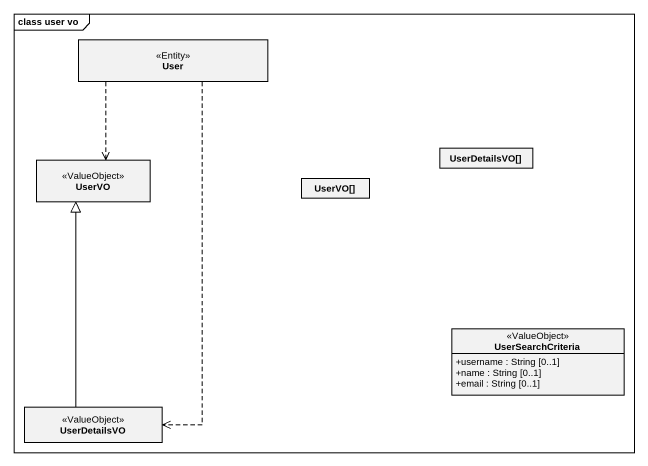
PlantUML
@startuml
mainframe class user vo
hide circle
hide empty members
skinparam classAttributeIconSize 0
class User <<Entity>>
class UserVO <<ValueObject>>
class "UserVO[]" as UserVO_2
class "UserDetailsVO[]" as UserDetailsVO
class UserSearchCriteria <<ValueObject>> {
  +username : String [0..1]
  +name : String [0..1]
  +email : String [0..1]
}
class "UserDetailsVO" as UserDetailsVO_2 <<ValueObject>>
User ..> UserVO
User ..> UserDetailsVO_2
UserDetailsVO_2 -up-|> UserVO
@enduml
